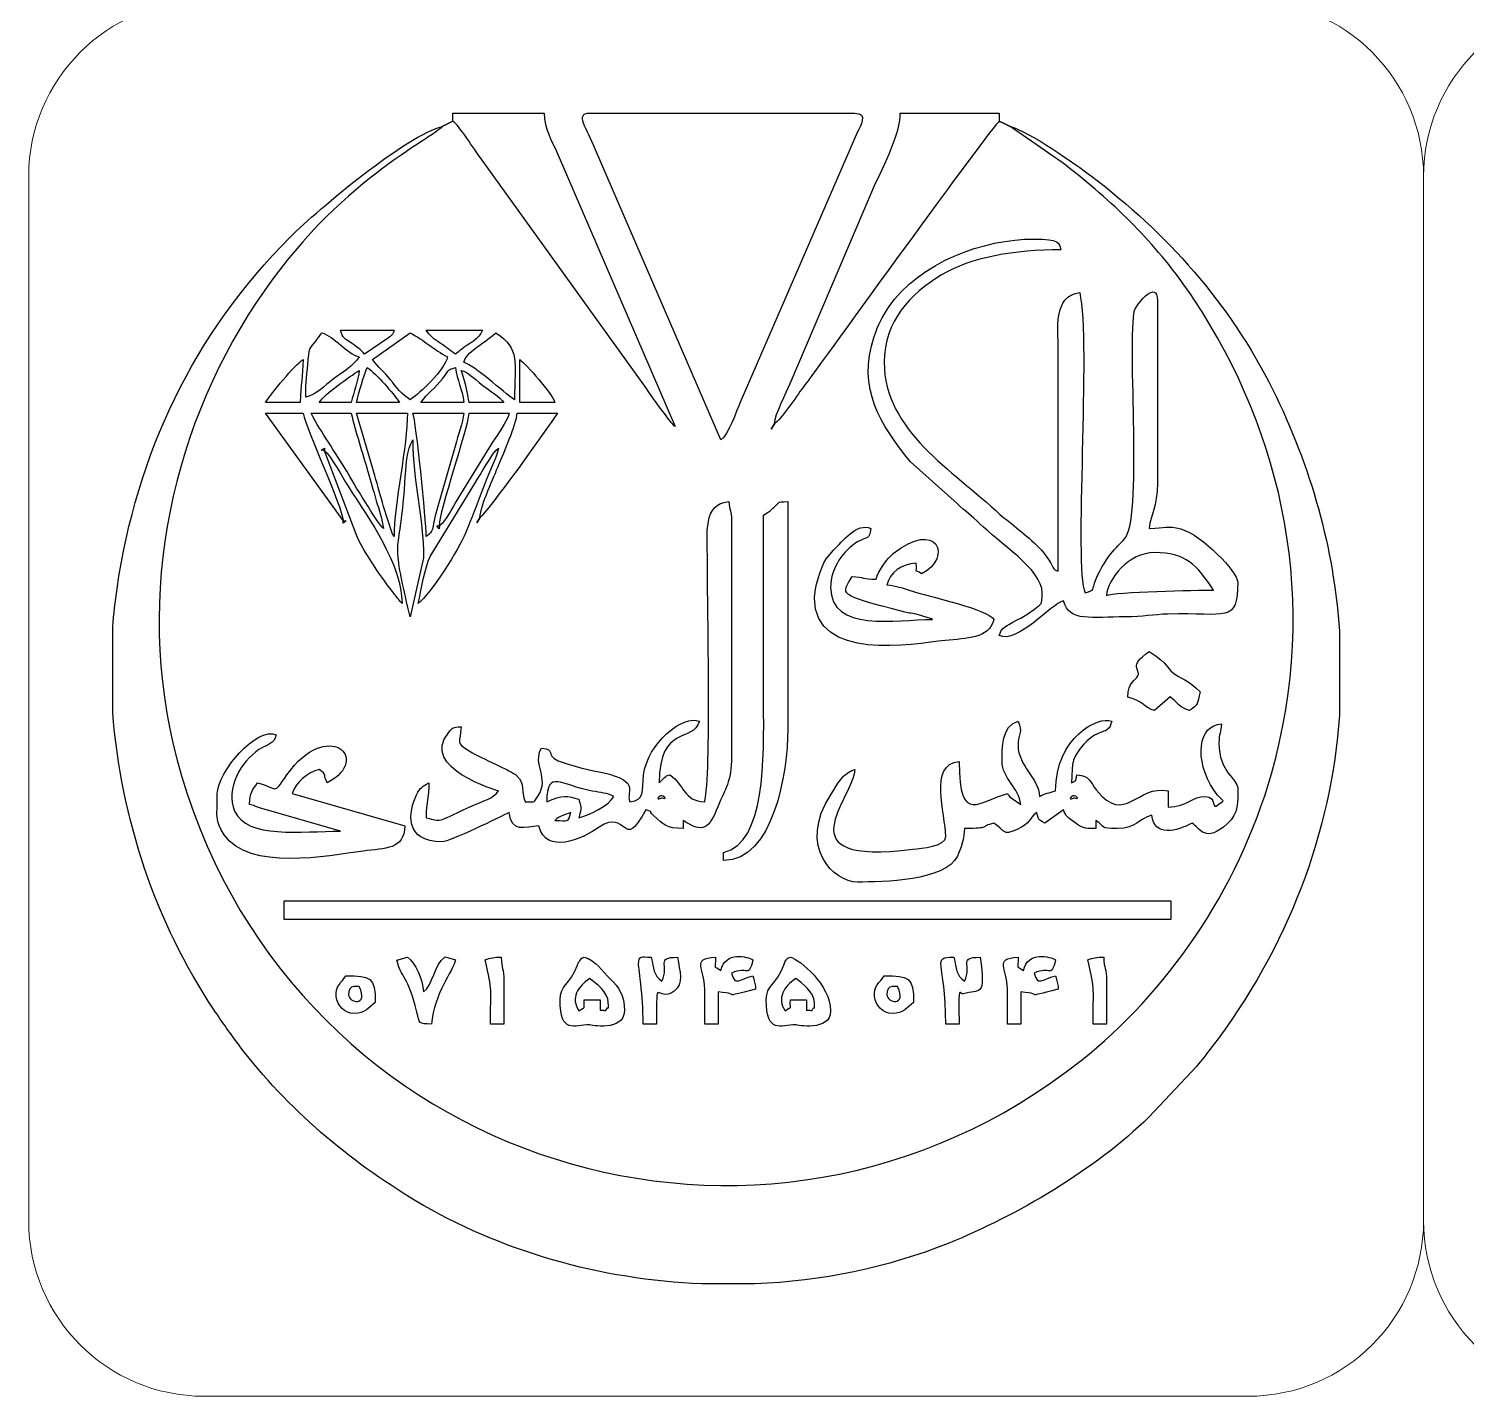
# Model space of a CAD drawing. Header units: millimetres. Extents: x -591 to 604, y 170 to 320.
# Drawn here: x -590.8 to -539.5, y 220.3 to 269.1 of the extents above; entities that cross this region are included whole.
import ezdxf

# ---------------------------------------------------------------- set-up
doc = ezdxf.new("R2010")
doc.units = ezdxf.units.MM
doc.header["$MEASUREMENT"] = 0
doc.layers.add('Layer 1', color=7, linetype='Continuous')

msp = doc.modelspace()

# ---------------------------------------------------------------- linework, layer by layer
at = {"layer": 'Layer 1', "color": 250, "lineweight": 18}
for points in [[(-584.5708, 270.0725), (-584.5708, 270.0725), (-547.2834, 270.0725), (-547.2834, 270.0725), (-543.8375, 270.0725), (-541.0271, 267.2621), (-541.0271, 263.8162), (-541.0271, 263.8162), (-541.0271, 226.5288), (-541.0271, 226.5288), (-541.0271, 223.0829), (-543.8375, 220.2725), (-547.2834, 220.2725), (-547.2834, 220.2725), (-584.5708, 220.2725), (-584.5708, 220.2725), (-588.0167, 220.2725), (-590.8271, 223.0829), (-590.8271, 226.5288), (-590.8271, 226.5288), (-590.8271, 263.8162), (-590.8271, 263.8162), (-590.8271, 267.2621), (-588.0167, 270.0725), (-584.5708, 270.0725)], [(-534.7708, 270.0725), (-534.7708, 270.0725), (-497.4834, 270.0725), (-497.4834, 270.0725), (-494.0375, 270.0725), (-491.2271, 267.2621), (-491.2271, 263.8162), (-491.2271, 263.8162), (-491.2271, 226.5288), (-491.2271, 226.5288), (-491.2271, 223.0829), (-494.0375, 220.2725), (-497.4834, 220.2725), (-497.4834, 220.2725), (-534.7708, 220.2725), (-534.7708, 220.2725), (-538.2167, 220.2725), (-541.0271, 223.0829), (-541.0271, 226.5288), (-541.0271, 226.5288), (-541.0271, 263.8162), (-541.0271, 263.8162), (-541.0271, 267.2621), (-538.2167, 270.0725), (-534.7708, 270.0725)]]:
    msp.add_open_spline(points, degree=3, knots=[0, 0, 0, 0, 0.125, 0.125, 0.125, 0.25, 0.25, 0.25, 0.375, 0.375, 0.375, 0.5, 0.5, 0.5, 0.625, 0.625, 0.625, 0.75, 0.75, 0.75, 0.875, 0.875, 0.875, 1, 1, 1, 1], dxfattribs=at)
at = {"layer": 'Layer 1', "color": 240}
for points, knots in [([(-575.6804, 265.7787), (-575.4498, 265.6096), (-574.9298, 264.7777), (-574.6973, 264.467), (-574.6973, 264.467), (-568.7768, 256.2356), (-568.7768, 256.2356), (-568.6064, 255.9854), (-567.9075, 254.9977), (-567.7439, 254.878), (-567.7439, 254.878), (-571.9247, 264.5622), (-571.9247, 264.5622), (-572.1188, 265.0163), (-572.4294, 265.5037), (-572.4294, 266.0656), (-572.4294, 266.0656), (-575.6804, 266.0656), (-575.6804, 266.0656), (-575.6804, 266.0656), (-575.6804, 265.7787), (-575.6804, 265.7787)], [0, 0, 0, 0, 0.1428571, 0.1428571, 0.1428571, 0.2857143, 0.2857143, 0.2857143, 0.4285714, 0.4285714, 0.4285714, 0.5714286, 0.5714286, 0.5714286, 0.7142857, 0.7142857, 0.7142857, 0.8571429, 0.8571429, 0.8571429, 1, 1, 1, 1]), ([(-566.1184, 254.3999), (-565.8313, 254.6104), (-565.5843, 255.3724), (-565.4081, 255.7932), (-565.4081, 255.7932), (-561.2333, 265.3944), (-561.2333, 265.3944), (-561.1437, 265.5854), (-560.8409, 266.0656), (-561.3375, 266.0656), (-561.3375, 266.0656), (-570.8037, 266.0656), (-570.8037, 266.0656), (-571.3265, 266.0656), (-570.9204, 265.5359), (-570.5862, 264.7534), (-570.5862, 264.7534), (-566.1184, 254.3999), (-566.1184, 254.3999)], [0, 0, 0, 0, 0.1666667, 0.1666667, 0.1666667, 0.3333333, 0.3333333, 0.3333333, 0.5, 0.5, 0.5, 0.6666667, 0.6666667, 0.6666667, 0.8333333, 0.8333333, 0.8333333, 1, 1, 1, 1]), ([(-564.206, 254.9736), (-563.9844, 255.122), (-563.4098, 255.9717), (-563.195, 256.2575), (-562.4963, 257.1873), (-556.4695, 265.5622), (-556.1739, 265.7787), (-556.1739, 265.7787), (-556.1739, 266.0656), (-556.1739, 266.0656), (-556.1739, 266.0656), (-559.7119, 266.0656), (-559.7119, 266.0656), (-559.7119, 265.2549), (-560.4009, 264.002), (-560.731, 263.26), (-560.731, 263.26), (-563.6459, 256.4215), (-563.6459, 256.4215), (-563.7788, 256.0995), (-564.176, 255.3346), (-564.206, 254.9736)], [0, 0, 0, 0, 0.1428571, 0.1428571, 0.1428571, 0.2857143, 0.2857143, 0.2857143, 0.4285714, 0.4285714, 0.4285714, 0.5714286, 0.5714286, 0.5714286, 0.7142857, 0.7142857, 0.7142857, 0.8571429, 0.8571429, 0.8571429, 1, 1, 1, 1]), ([(-555.7914, 265.5875), (-555.7914, 265.5875), (-554.5483, 264.727), (-554.5483, 264.727), (-554.0948, 264.4247), (-553.7726, 264.1902), (-553.3355, 263.8364), (-551.7436, 262.5483), (-550.3657, 261.1385), (-549.2313, 259.4301), (-546.0321, 254.6115), (-544.7158, 248.6305), (-546.4599, 242.4866), (-547.6536, 238.2813), (-550.2396, 234.638), (-553.25, 232.2562), (-564.6312, 223.2512), (-581.2424, 228.4985), (-585.3731, 242.4121), (-587.144, 248.377), (-585.8536, 254.554), (-582.6992, 259.3151), (-579.815, 263.6681), (-576.3682, 265.1707), (-576.0629, 265.5875), (-577.3107, 265.2968), (-580.4737, 262.6586), (-581.4892, 261.6432), (-584.9412, 258.1916), (-586.9731, 253.9153), (-587.6759, 249.0881), (-587.7414, 248.6392), (-587.7904, 248.1872), (-587.8241, 247.7331), (-587.8241, 247.7331), (-587.8241, 244.6858), (-587.8241, 244.6858), (-587.5492, 240.8946), (-586.2712, 237.1401), (-584.229, 234.0897), (-583.8884, 233.581), (-583.6405, 233.2306), (-583.2763, 232.7477), (-581.6164, 230.5463), (-579.3688, 228.66), (-577.0139, 227.2489), (-573.9971, 225.4412), (-570.4101, 224.4299), (-566.7913, 224.2793), (-566.7913, 224.2793), (-564.8984, 224.2793), (-564.8984, 224.2793), (-562.5227, 224.3787), (-560.1737, 224.8554), (-558.0043, 225.7271), (-555.5533, 226.7121), (-552.7097, 228.381), (-550.8412, 230.2297), (-550.8412, 230.2297), (-549.1262, 232.0528), (-549.1262, 232.0528), (-548.9473, 232.2643), (-548.7729, 232.4916), (-548.619, 232.6928), (-545.8563, 236.3041), (-544.3255, 240.3925), (-544.0301, 244.5787), (-544.0301, 244.5787), (-544.0301, 247.5939), (-544.0301, 247.5939), (-544.2348, 250.5065), (-545.0311, 253.4224), (-546.4206, 256.2167), (-547.9373, 259.2669), (-550.2182, 261.8047), (-552.8818, 263.8118), (-553.4478, 264.2384), (-555.137, 265.4351), (-555.7914, 265.5875)], [0, 0, 0, 0, 0.0384615, 0.0384615, 0.0384615, 0.0769231, 0.0769231, 0.0769231, 0.1153846, 0.1153846, 0.1153846, 0.1538462, 0.1538462, 0.1538462, 0.1923077, 0.1923077, 0.1923077, 0.2307692, 0.2307692, 0.2307692, 0.2692308, 0.2692308, 0.2692308, 0.3076923, 0.3076923, 0.3076923, 0.3461538, 0.3461538, 0.3461538, 0.3846154, 0.3846154, 0.3846154, 0.4230769, 0.4230769, 0.4230769, 0.4615385, 0.4615385, 0.4615385, 0.5, 0.5, 0.5, 0.5384615, 0.5384615, 0.5384615, 0.5769231, 0.5769231, 0.5769231, 0.6153846, 0.6153846, 0.6153846, 0.6538462, 0.6538462, 0.6538462, 0.6923077, 0.6923077, 0.6923077, 0.7307692, 0.7307692, 0.7307692, 0.7692308, 0.7692308, 0.7692308, 0.8076923, 0.8076923, 0.8076923, 0.8461538, 0.8461538, 0.8461538, 0.8846154, 0.8846154, 0.8846154, 0.9230769, 0.9230769, 0.9230769, 0.9615385, 0.9615385, 0.9615385, 1, 1, 1, 1]), ([(-575.8717, 265.6831), (-575.8717, 265.6831), (-576.0629, 265.5875), (-576.0629, 265.5875), (-576.0629, 265.5875), (-575.8717, 265.6831), (-575.8717, 265.6831)], [0, 0, 0, 0, 0.5, 0.5, 0.5, 1, 1, 1, 1]), ([(-575.6804, 265.7787), (-575.6804, 265.7787), (-575.8717, 265.6831), (-575.8717, 265.6831), (-575.8717, 265.6831), (-575.6804, 265.7787), (-575.6804, 265.7787)], [0, 0, 0, 0, 0.5, 0.5, 0.5, 1, 1, 1, 1]), ([(-555.9826, 265.6831), (-555.9826, 265.6831), (-556.1739, 265.7787), (-556.1739, 265.7787), (-556.1739, 265.7787), (-555.9826, 265.6831), (-555.9826, 265.6831)], [0, 0, 0, 0, 0.5, 0.5, 0.5, 1, 1, 1, 1]), ([(-555.7914, 265.5875), (-555.7914, 265.5875), (-555.9826, 265.6831), (-555.9826, 265.6831), (-555.9826, 265.6831), (-555.7914, 265.5875), (-555.7914, 265.5875)], [0, 0, 0, 0, 0.5, 0.5, 0.5, 1, 1, 1, 1]), ([(-554.644, 248.9495), (-554.644, 248.486), (-554.659, 248.5803), (-554.9233, 248.3682), (-555.3597, 248.0179), (-555.466, 248.0425), (-555.8166, 247.8272), (-556.0299, 247.6963), (-556.1037, 247.6824), (-556.1739, 247.4195), (-555.5164, 247.1155), (-554.3483, 248.5373), (-553.8791, 248.6626), (-553.6972, 247.8823), (-552.8518, 248.0929), (-551.6795, 248.0886), (-551.0164, 248.0862), (-550.6869, 248.1716), (-550.1529, 248.1877), (-548.0672, 248.2501), (-547.6636, 247.8229), (-547.6636, 249.3319), (-547.6636, 249.689), (-548.9272, 251.0026), (-549.6961, 251.2268), (-550.1825, 251.3686), (-550.2479, 251.2443), (-550.8192, 251.2443), (-550.7758, 251.7662), (-550.5323, 251.9736), (-550.5323, 252.87), (-550.5323, 252.87), (-550.5323, 259.3721), (-550.5323, 259.3721), (-550.5323, 260.1439), (-551.2365, 259.2628), (-551.3136, 259.1017), (-551.6531, 258.3923), (-551.037, 251.7926), (-551.6589, 250.9368), (-551.8944, 250.6128), (-552.3279, 250.3596), (-552.7261, 249.422), (-552.898, 249.0171), (-552.7162, 249.0558), (-553.114, 248.9495), (-553.5256, 249.8073), (-552.8998, 257.9185), (-553.3053, 259.6589), (-554.2651, 259.5791), (-554.0706, 258.2296), (-554.0703, 257.7466), (-554.0703, 257.7466), (-554.0703, 249.7144), (-554.0703, 249.7144), (-554.2752, 249.7971), (-554.1582, 249.7253), (-554.4158, 250.1339), (-554.7065, 250.5949), (-555.3052, 251.0529), (-555.7254, 251.406), (-555.9189, 251.5687), (-555.9572, 251.5644), (-556.1508, 251.7456), (-557.8544, 253.3403), (-560.2856, 254.721), (-560.2856, 257.1728), (-560.2856, 258.6435), (-559.3574, 259.6092), (-558.2389, 260.2897), (-557.1992, 260.9222), (-555.6236, 261.189), (-553.9746, 261.189), (-554.0432, 261.4456), (-554.0245, 261.5715), (-554.9308, 261.5715), (-556.7289, 261.5715), (-559.0113, 260.7647), (-560.1349, 259.1259), (-560.3655, 258.7895), (-560.4964, 258.5163), (-560.637, 258.0981), (-561.2705, 256.2133), (-560.4116, 254.9585), (-559.345, 253.6192), (-559.345, 253.6192), (-557.6798, 252.129), (-557.6798, 252.129), (-557.3734, 251.8369), (-557.1707, 251.7192), (-556.8678, 251.4111), (-556.2292, 250.762), (-554.644, 249.7869), (-554.644, 248.9495)], [0, 0, 0, 0, 0.0322581, 0.0322581, 0.0322581, 0.0645161, 0.0645161, 0.0645161, 0.0967742, 0.0967742, 0.0967742, 0.1290323, 0.1290323, 0.1290323, 0.1612903, 0.1612903, 0.1612903, 0.1935484, 0.1935484, 0.1935484, 0.2258065, 0.2258065, 0.2258065, 0.2580645, 0.2580645, 0.2580645, 0.2903226, 0.2903226, 0.2903226, 0.3225806, 0.3225806, 0.3225806, 0.3548387, 0.3548387, 0.3548387, 0.3870968, 0.3870968, 0.3870968, 0.4193548, 0.4193548, 0.4193548, 0.4516129, 0.4516129, 0.4516129, 0.483871, 0.483871, 0.483871, 0.516129, 0.516129, 0.516129, 0.5483871, 0.5483871, 0.5483871, 0.5806452, 0.5806452, 0.5806452, 0.6129032, 0.6129032, 0.6129032, 0.6451613, 0.6451613, 0.6451613, 0.6774194, 0.6774194, 0.6774194, 0.7096774, 0.7096774, 0.7096774, 0.7419355, 0.7419355, 0.7419355, 0.7741935, 0.7741935, 0.7741935, 0.8064516, 0.8064516, 0.8064516, 0.8387097, 0.8387097, 0.8387097, 0.8709677, 0.8709677, 0.8709677, 0.9032258, 0.9032258, 0.9032258, 0.9354839, 0.9354839, 0.9354839, 0.9677419, 0.9677419, 0.9677419, 1, 1, 1, 1]), ([(-580.9395, 255.9298), (-580.5325, 256.0246), (-580.2958, 256.3187), (-579.9563, 256.5721), (-579.6167, 256.8254), (-579.2435, 257.0409), (-579.0271, 257.3641), (-579.4867, 257.4869), (-579.9063, 258.102), (-580.3657, 258.2246), (-580.8212, 257.5447), (-580.797, 257.8277), (-580.8476, 257.2723), (-580.8917, 256.7869), (-580.9395, 256.4771), (-580.9395, 255.9298)], [0, 0, 0, 0, 0.2, 0.2, 0.2, 0.4, 0.4, 0.4, 0.6, 0.6, 0.6, 0.8, 0.8, 0.8, 1, 1, 1, 1]), ([(-578.8358, 257.4597), (-578.8358, 257.4597), (-577.986, 258.0442), (-577.986, 258.0442), (-577.8427, 258.1789), (-577.8625, 258.1037), (-577.784, 258.3203), (-577.784, 258.3203), (-579.6964, 258.3203), (-579.6964, 258.3203), (-579.6116, 258.0024), (-579.5366, 258.0212), (-579.3017, 257.8546), (-579.1223, 257.7275), (-578.9596, 257.6285), (-578.8358, 257.4597)], [0, 0, 0, 0, 0.2, 0.2, 0.2, 0.4, 0.4, 0.4, 0.6, 0.6, 0.6, 0.8, 0.8, 0.8, 1, 1, 1, 1]), ([(-578.5489, 257.2685), (-578.3548, 256.9785), (-578.1525, 256.8596), (-577.92, 256.5588), (-577.6813, 256.2499), (-577.513, 256.0368), (-577.2103, 255.8342), (-576.8295, 256.0891), (-575.999, 256.8875), (-575.8717, 257.3641), (-576.3901, 257.6384), (-576.6919, 257.9505), (-577.2103, 258.2246), (-577.2103, 258.2246), (-578.5489, 257.2685), (-578.5489, 257.2685)], [0, 0, 0, 0, 0.2, 0.2, 0.2, 0.4, 0.4, 0.4, 0.6, 0.6, 0.6, 0.8, 0.8, 0.8, 1, 1, 1, 1]), ([(-575.5848, 257.4597), (-575.5848, 257.4597), (-575.4821, 257.5482), (-575.4821, 257.5482), (-575.4672, 257.5606), (-575.3986, 257.6186), (-575.378, 257.6355), (-575.1218, 257.8437), (-574.7473, 257.9922), (-574.6286, 258.3203), (-574.6286, 258.3203), (-576.6366, 258.3203), (-576.6366, 258.3203), (-576.4847, 258.0935), (-576.3822, 258.0195), (-576.1406, 257.8602), (-575.9092, 257.7077), (-575.7837, 257.5928), (-575.5848, 257.4597)], [0, 0, 0, 0, 0.1666667, 0.1666667, 0.1666667, 0.3333333, 0.3333333, 0.3333333, 0.5, 0.5, 0.5, 0.6666667, 0.6666667, 0.6666667, 0.8333333, 0.8333333, 0.8333333, 1, 1, 1, 1]), ([(-575.2979, 257.1728), (-574.9256, 257.0734), (-573.8832, 256.1035), (-573.4812, 255.8342), (-573.4812, 257.2135), (-573.2653, 257.632), (-574.1505, 258.2246), (-574.6429, 257.7967), (-575.2, 257.5394), (-575.2979, 257.1728)], [0, 0, 0, 0, 0.3333333, 0.3333333, 0.3333333, 0.6666667, 0.6666667, 0.6666667, 1, 1, 1, 1]), ([(-582.3737, 255.7386), (-582.3737, 255.7386), (-581.1307, 255.7386), (-581.1307, 255.7386), (-581.1307, 256.4073), (-581.0351, 256.6528), (-581.0351, 257.2685), (-581.3547, 257.0546), (-582.1434, 256.0827), (-582.3737, 255.7386)], [0, 0, 0, 0, 0.3333333, 0.3333333, 0.3333333, 0.6666667, 0.6666667, 0.6666667, 1, 1, 1, 1]), ([(-573.2899, 255.7386), (-573.2899, 255.7386), (-572.0469, 255.7386), (-572.0469, 255.7386), (-572.132, 256.0573), (-573.0681, 257.106), (-573.2899, 257.2685), (-573.2899, 257.2685), (-573.2899, 255.7386), (-573.2899, 255.7386)], [0, 0, 0, 0, 0.3333333, 0.3333333, 0.3333333, 0.6666667, 0.6666667, 0.6666667, 1, 1, 1, 1]), ([(-580.4614, 255.7386), (-580.4614, 255.7386), (-579.314, 255.7386), (-579.314, 255.7386), (-579.2298, 256.0995), (-579.0562, 256.5367), (-579.0271, 256.886), (-579.3859, 256.6458), (-580.2407, 256.0679), (-580.4614, 255.7386)], [0, 0, 0, 0, 0.3333333, 0.3333333, 0.3333333, 0.6666667, 0.6666667, 0.6666667, 1, 1, 1, 1]), ([(-579.1227, 255.7386), (-579.1227, 255.7386), (-577.5928, 255.7386), (-577.5928, 255.7386), (-577.8173, 256.0737), (-578.4044, 256.7568), (-578.7402, 256.9816), (-578.8685, 256.7145), (-579.047, 256.0634), (-579.1227, 255.7386)], [0, 0, 0, 0, 0.3333333, 0.3333333, 0.3333333, 0.6666667, 0.6666667, 0.6666667, 1, 1, 1, 1]), ([(-576.8278, 255.7386), (-576.8278, 255.7386), (-575.2979, 255.7386), (-575.2979, 255.7386), (-575.3393, 256.2354), (-575.547, 256.5277), (-575.5848, 256.9816), (-575.9148, 256.8935), (-575.7526, 256.9722), (-576.0494, 256.5857), (-576.295, 256.266), (-576.5993, 256.0798), (-576.8278, 255.7386)], [0, 0, 0, 0, 0.25, 0.25, 0.25, 0.5, 0.5, 0.5, 0.75, 0.75, 0.75, 1, 1, 1, 1]), ([(-575.1066, 255.7386), (-575.1066, 255.7386), (-573.8637, 255.7386), (-573.8637, 255.7386), (-574.0112, 255.9402), (-574.3666, 256.1614), (-574.6021, 256.3388), (-575.0479, 256.6747), (-575.0849, 256.8037), (-575.3935, 256.886), (-575.3033, 256.6979), (-575.1286, 256.0025), (-575.1066, 255.7386)], [0, 0, 0, 0, 0.25, 0.25, 0.25, 0.5, 0.5, 0.5, 0.75, 0.75, 0.75, 1, 1, 1, 1]), ([(-579.6008, 251.5313), (-579.6416, 252.0214), (-580.8909, 254.7372), (-581.0351, 255.356), (-581.0351, 255.356), (-582.3737, 255.356), (-582.3737, 255.356), (-582.3737, 255.356), (-579.6008, 251.5313), (-579.6008, 251.5313)], [0, 0, 0, 0, 0.3333333, 0.3333333, 0.3333333, 0.6666667, 0.6666667, 0.6666667, 1, 1, 1, 1]), ([(-578.1665, 251.2443), (-578.1918, 251.548), (-578.3272, 251.913), (-578.4201, 252.2338), (-578.5284, 252.6078), (-578.6316, 252.9603), (-578.7194, 253.2731), (-578.9175, 253.9783), (-579.1559, 254.6774), (-579.314, 255.356), (-579.314, 255.356), (-580.7482, 255.356), (-580.7482, 255.356), (-580.3618, 254.6256), (-579.9065, 254.0096), (-579.4743, 253.2833), (-579.269, 252.9382), (-578.3643, 251.3892), (-578.1665, 251.2443)], [0, 0, 0, 0, 0.1666667, 0.1666667, 0.1666667, 0.3333333, 0.3333333, 0.3333333, 0.5, 0.5, 0.5, 0.6666667, 0.6666667, 0.6666667, 0.8333333, 0.8333333, 0.8333333, 1, 1, 1, 1]), ([(-577.784, 250.9576), (-577.784, 252.0683), (-577.306, 254.2569), (-577.306, 255.356), (-577.306, 255.356), (-579.1227, 255.356), (-579.1227, 255.356), (-579.1227, 255.356), (-578.4741, 253.1361), (-578.4741, 253.1361), (-578.359, 252.7262), (-578.2705, 252.4169), (-578.1553, 252.0206), (-578.1553, 252.0206), (-577.8538, 251.0789), (-577.8538, 251.0789), (-577.8456, 251.0624), (-577.826, 251.031), (-577.8192, 251.018), (-577.8123, 251.0049), (-577.7974, 250.9766), (-577.784, 250.9576)], [0, 0, 0, 0, 0.1428571, 0.1428571, 0.1428571, 0.2857143, 0.2857143, 0.2857143, 0.4285714, 0.4285714, 0.4285714, 0.5714286, 0.5714286, 0.5714286, 0.7142857, 0.7142857, 0.7142857, 0.8571429, 0.8571429, 0.8571429, 1, 1, 1, 1]), ([(-576.6366, 250.9576), (-576.3383, 251.176), (-576.4853, 251.0874), (-576.2334, 251.9886), (-576.2334, 251.9886), (-575.5961, 254.2198), (-575.5961, 254.2198), (-575.5015, 254.5439), (-575.3252, 255.029), (-575.2979, 255.356), (-575.2979, 255.356), (-577.1147, 255.356), (-577.1147, 255.356), (-576.9966, 255.11), (-576.6366, 251.513), (-576.6366, 250.9576)], [0, 0, 0, 0, 0.2, 0.2, 0.2, 0.4, 0.4, 0.4, 0.6, 0.6, 0.6, 0.8, 0.8, 0.8, 1, 1, 1, 1]), ([(-576.1585, 251.3399), (-575.9241, 251.5117), (-575.6915, 252.0235), (-575.5077, 252.3148), (-575.5077, 252.3148), (-574.2647, 254.3228), (-574.2647, 254.3228), (-574.081, 254.6145), (-573.7601, 255.0278), (-573.6724, 255.356), (-573.6724, 255.356), (-575.1066, 255.356), (-575.1066, 255.356), (-575.1592, 254.724), (-576.1447, 251.9594), (-576.1585, 251.3399)], [0, 0, 0, 0, 0.2, 0.2, 0.2, 0.4, 0.4, 0.4, 0.6, 0.6, 0.6, 0.8, 0.8, 0.8, 1, 1, 1, 1]), ([(-574.7242, 251.6269), (-574.4545, 251.8074), (-572.2776, 254.8687), (-571.9511, 255.356), (-571.9511, 255.356), (-573.3855, 255.356), (-573.3855, 255.356), (-573.418, 254.9663), (-573.8975, 253.885), (-574.0411, 253.5256), (-574.2223, 253.0723), (-574.6856, 252.0902), (-574.7242, 251.6269)], [0, 0, 0, 0, 0.25, 0.25, 0.25, 0.5, 0.5, 0.5, 0.75, 0.75, 0.75, 1, 1, 1, 1]), ([(-564.206, 254.9736), (-564.206, 254.9736), (-564.316, 254.7872), (-564.316, 254.7872), (-564.316, 254.7872), (-564.206, 254.9736), (-564.206, 254.9736)], [0, 0, 0, 0, 0.5, 0.5, 0.5, 1, 1, 1, 1]), ([(-580.2701, 254.0174), (-580.2701, 254.0174), (-580.2701, 254.113), (-580.2701, 254.113), (-580.2701, 254.113), (-580.3817, 254.0333), (-580.3817, 254.0333), (-580.3817, 254.0333), (-580.2701, 254.0174), (-580.2701, 254.0174)], [0, 0, 0, 0, 0.3333333, 0.3333333, 0.3333333, 0.6666667, 0.6666667, 0.6666667, 1, 1, 1, 1]), ([(-577.2103, 248.0889), (-577.2103, 248.0889), (-576.7322, 250.1925), (-576.7322, 250.1925), (-576.7322, 251.6315), (-577.1147, 252.9305), (-577.1147, 254.3999), (-577.3396, 254.0761), (-577.3605, 253.4323), (-577.3982, 252.8666), (-577.5913, 249.9816), (-577.9384, 251.2142), (-577.2103, 248.0889)], [0, 0, 0, 0, 0.25, 0.25, 0.25, 0.5, 0.5, 0.5, 0.75, 0.75, 0.75, 1, 1, 1, 1]), ([(-576.9234, 248.567), (-576.492, 248.8832), (-575.451, 250.5167), (-575.2293, 251.0802), (-575.0177, 251.6177), (-574.8249, 252.0804), (-574.6397, 252.5942), (-574.4686, 253.0696), (-574.1616, 253.6549), (-574.0549, 254.113), (-574.2847, 253.9446), (-574.6965, 253.161), (-574.8967, 252.8513), (-574.8967, 252.8513), (-576.4955, 250.2426), (-576.4955, 250.2426), (-576.6927, 249.827), (-576.8118, 249.0466), (-576.9234, 248.567)], [0, 0, 0, 0, 0.1666667, 0.1666667, 0.1666667, 0.3333333, 0.3333333, 0.3333333, 0.5, 0.5, 0.5, 0.6666667, 0.6666667, 0.6666667, 0.8333333, 0.8333333, 0.8333333, 1, 1, 1, 1]), ([(-580.2701, 254.0174), (-580.2701, 254.0174), (-579.1376, 251.0383), (-579.1376, 251.0383), (-578.8966, 250.4315), (-578.1944, 249.4434), (-577.7585, 248.8793), (-577.6646, 248.7581), (-577.5818, 248.6644), (-577.4972, 248.567), (-577.5289, 249.9936), (-578.6262, 251.5132), (-579.4283, 252.7556), (-579.628, 253.0649), (-580.0408, 253.8493), (-580.2701, 254.0174)], [0, 0, 0, 0, 0.2, 0.2, 0.2, 0.4, 0.4, 0.4, 0.6, 0.6, 0.6, 0.8, 0.8, 0.8, 1, 1, 1, 1]), ([(-566.6921, 241.4911), (-567.4585, 241.5081), (-567.4033, 242.0912), (-567.9351, 242.4473), (-568.1092, 242.4007), (-568.032, 242.4274), (-568.1297, 242.3549), (-568.1297, 242.3549), (-568.3176, 242.1605), (-568.3176, 242.1605), (-568.3176, 244.2652), (-567.0905, 243.5842), (-566.8833, 244.3597), (-567.4468, 244.6202), (-568.7392, 243.5889), (-568.8781, 242.4339), (-568.9463, 241.8663), (-568.8158, 241.5371), (-569.3694, 241.4911), (-569.5322, 241.8852), (-568.8696, 242.261), (-570.6528, 242.5982), (-571.1238, 242.6871), (-571.2852, 242.7497), (-571.7114, 242.8783), (-571.7165, 242.8798), (-571.9185, 242.9421), (-571.9291, 242.9475), (-572.4224, 243.1959), (-571.9655, 243.3423), (-572.5248, 243.4035), (-572.8524, 242.8205), (-572.2178, 242.3368), (-572.6396, 241.7039), (-572.8204, 241.4326), (-572.6874, 241.5002), (-573.0986, 241.4911), (-573.2866, 241.8829), (-573.0787, 242.095), (-573.4086, 242.4241), (-573.595, 242.6101), (-574.6138, 243.0026), (-575.1083, 243.3086), (-575.633, 243.6335), (-575.4069, 243.5706), (-575.3935, 244.1685), (-575.7173, 244.1415), (-575.668, 244.1611), (-575.8438, 243.9493), (-576.8817, 242.6975), (-574.0817, 241.8757), (-574.0549, 241.8736), (-574.2641, 241.5879), (-574.551, 241.552), (-575.1041, 241.2971), (-576.3453, 240.7253), (-576.0495, 240.7806), (-576.6366, 240.9174), (-576.6366, 241.4979), (-576.5409, 241.6835), (-576.5409, 242.1605), (-576.7707, 242.0389), (-576.8496, 242.0046), (-576.9801, 241.7387), (-577.2751, 241.1373), (-577.4392, 240.0567), (-576.0629, 240.0567), (-575.8252, 240.0567), (-573.9749, 240.9485), (-573.6724, 241.1085), (-573.6106, 240.3655), (-573.0974, 240.5908), (-572.6206, 240.6304), (-572.3449, 239.598), (-571.1064, 240.1298), (-570.4604, 240.579), (-569.4476, 241.2832), (-569.6272, 239.6329), (-568.7957, 241.2041), (-568.4272, 241.0708), (-568.7737, 241.222), (-568.5223, 240.9994), (-568.1513, 240.6709), (-568.0679, 240.5348), (-567.457, 240.5348), (-567.457, 240.5348), (-567.457, 240.8216), (-567.457, 240.8216), (-566.7367, 240.3391), (-566.5286, 240.5447), (-566.2264, 241.3121), (-565.9653, 241.9752), (-565.7359, 242.1724), (-565.7359, 243.1166), (-565.7359, 243.1166), (-565.7359, 251.5313), (-565.7359, 251.5313), (-565.7359, 251.861), (-565.8066, 251.9015), (-565.8315, 252.2006), (-566.7597, 252.1234), (-566.5966, 251.0883), (-566.5965, 250.0969), (-566.5963, 248.2505), (-566.4571, 242.4997), (-566.6921, 241.4911)], [0, 0, 0, 0, 0.0285714, 0.0285714, 0.0285714, 0.0571429, 0.0571429, 0.0571429, 0.0857143, 0.0857143, 0.0857143, 0.1142857, 0.1142857, 0.1142857, 0.1428571, 0.1428571, 0.1428571, 0.1714286, 0.1714286, 0.1714286, 0.2, 0.2, 0.2, 0.2285714, 0.2285714, 0.2285714, 0.2571429, 0.2571429, 0.2571429, 0.2857143, 0.2857143, 0.2857143, 0.3142857, 0.3142857, 0.3142857, 0.3428571, 0.3428571, 0.3428571, 0.3714286, 0.3714286, 0.3714286, 0.4, 0.4, 0.4, 0.4285714, 0.4285714, 0.4285714, 0.4571429, 0.4571429, 0.4571429, 0.4857143, 0.4857143, 0.4857143, 0.5142857, 0.5142857, 0.5142857, 0.5428571, 0.5428571, 0.5428571, 0.5714286, 0.5714286, 0.5714286, 0.6, 0.6, 0.6, 0.6285714, 0.6285714, 0.6285714, 0.6571429, 0.6571429, 0.6571429, 0.6857143, 0.6857143, 0.6857143, 0.7142857, 0.7142857, 0.7142857, 0.7428571, 0.7428571, 0.7428571, 0.7714286, 0.7714286, 0.7714286, 0.8, 0.8, 0.8, 0.8285714, 0.8285714, 0.8285714, 0.8571429, 0.8571429, 0.8571429, 0.8857143, 0.8857143, 0.8857143, 0.9142857, 0.9142857, 0.9142857, 0.9428571, 0.9428571, 0.9428571, 0.9714286, 0.9714286, 0.9714286, 1, 1, 1, 1]), ([(-564.5885, 251.7225), (-564.5885, 249.4913), (-564.5885, 247.2602), (-564.5885, 245.0291), (-564.5885, 243.0472), (-564.5033, 240.0283), (-566.0227, 239.6742), (-566.0227, 239.6742), (-566.0227, 239.3873), (-566.0227, 239.3873), (-564.2472, 239.3873), (-563.7279, 242.5273), (-563.7279, 244.0728), (-563.7279, 244.0728), (-563.7279, 252.2006), (-563.7279, 252.2006), (-564.1894, 252.1903), (-563.9704, 252.1958), (-564.2064, 252.0096), (-564.2082, 252.0082), (-564.286, 251.9342), (-564.3604, 251.877), (-564.4656, 251.7959), (-564.5054, 251.778), (-564.5885, 251.7225)], [0, 0, 0, 0, 0.125, 0.125, 0.125, 0.25, 0.25, 0.25, 0.375, 0.375, 0.375, 0.5, 0.5, 0.5, 0.625, 0.625, 0.625, 0.75, 0.75, 0.75, 0.875, 0.875, 0.875, 1, 1, 1, 1]), ([(-579.6008, 251.5313), (-579.6008, 251.5313), (-579.6008, 251.4357), (-579.6008, 251.4357), (-579.6008, 251.4357), (-579.4892, 251.5154), (-579.4892, 251.5154), (-579.4892, 251.5154), (-579.6008, 251.5313), (-579.6008, 251.5313)], [0, 0, 0, 0, 0.3333333, 0.3333333, 0.3333333, 0.6666667, 0.6666667, 0.6666667, 1, 1, 1, 1]), ([(-574.7242, 251.6269), (-574.7242, 251.6269), (-574.8342, 251.4403), (-574.8342, 251.4403), (-574.8342, 251.4403), (-574.7242, 251.6269), (-574.7242, 251.6269)], [0, 0, 0, 0, 0.5, 0.5, 0.5, 1, 1, 1, 1]), ([(-562.7718, 248.7582), (-562.7718, 246.4664), (-559.2503, 247.12), (-558.1032, 247.2452), (-557.3419, 247.3285), (-556.5526, 247.2916), (-556.3651, 247.9932), (-556.6386, 248.3665), (-558.5562, 248.7844), (-559.1264, 248.9612), (-559.3789, 249.0396), (-559.901, 249.2123), (-560.19, 249.2363), (-560.0769, 249.66), (-559.6805, 249.9892), (-559.1382, 250.0013), (-559.1011, 249.5572), (-559.2406, 249.8341), (-558.9468, 249.6187), (-557.8048, 250.2232), (-558.4172, 251.5947), (-559.9617, 250.3468), (-560.1945, 250.159), (-560.4994, 249.7412), (-560.5723, 249.4275), (-561.053, 249.4275), (-561.0005, 249.5136), (-561.433, 249.5232), (-561.7768, 248.8736), (-562.0616, 248.901), (-559.5424, 248.2583), (-559.4053, 248.2234), (-559.2847, 248.2107), (-559.0632, 248.1638), (-559.0632, 248.1638), (-558.628, 248.0252), (-558.628, 248.0252), (-558.6139, 248.0191), (-558.5845, 248.006), (-558.5643, 247.9932), (-559.859, 247.9932), (-562.198, 247.5294), (-562.198, 249.1407), (-562.198, 249.8393), (-561.7271, 250.4754), (-561.2365, 250.761), (-560.8629, 250.9785), (-560.8102, 250.8188), (-560.7637, 251.2443), (-561.251, 251.4698), (-561.7833, 250.7689), (-562.095, 250.4721), (-562.095, 250.4721), (-562.3544, 250.1578), (-562.3544, 250.1578), (-562.5734, 249.8085), (-562.7718, 249.0962), (-562.7718, 248.7582)], [0, 0, 0, 0, 0.0526316, 0.0526316, 0.0526316, 0.1052632, 0.1052632, 0.1052632, 0.1578947, 0.1578947, 0.1578947, 0.2105263, 0.2105263, 0.2105263, 0.2631579, 0.2631579, 0.2631579, 0.3157895, 0.3157895, 0.3157895, 0.3684211, 0.3684211, 0.3684211, 0.4210526, 0.4210526, 0.4210526, 0.4736842, 0.4736842, 0.4736842, 0.5263158, 0.5263158, 0.5263158, 0.5789474, 0.5789474, 0.5789474, 0.6315789, 0.6315789, 0.6315789, 0.6842105, 0.6842105, 0.6842105, 0.7368421, 0.7368421, 0.7368421, 0.7894737, 0.7894737, 0.7894737, 0.8421053, 0.8421053, 0.8421053, 0.8947368, 0.8947368, 0.8947368, 0.9473684, 0.9473684, 0.9473684, 1, 1, 1, 1]), ([(-576.1585, 251.3399), (-576.1585, 251.3399), (-576.2541, 251.3399), (-576.2541, 251.3399), (-576.2541, 251.3399), (-576.1744, 251.2285), (-576.1744, 251.2285), (-576.1744, 251.2285), (-576.1585, 251.3399), (-576.1585, 251.3399)], [0, 0, 0, 0, 0.3333333, 0.3333333, 0.3333333, 0.6666667, 0.6666667, 0.6666667, 1, 1, 1, 1]), ([(-552.3491, 248.8538), (-552.2997, 249.4482), (-551.558, 250.3839), (-550.628, 250.3839), (-549.5179, 250.3839), (-549.1187, 249.9327), (-548.5243, 249.045), (-549.1117, 249.045), (-552.0761, 248.985), (-552.3491, 248.8538)], [0, 0, 0, 0, 0.3333333, 0.3333333, 0.3333333, 0.6666667, 0.6666667, 0.6666667, 1, 1, 1, 1]), ([(-551.5842, 245.2203), (-551.0308, 245.0913), (-551.0144, 244.8453), (-550.628, 244.7422), (-550.628, 244.7422), (-550.0721, 245.2389), (-550.0721, 245.2389), (-549.8447, 245.0381), (-549.6937, 244.8245), (-549.3849, 244.7422), (-549.0584, 244.9608), (-549.1045, 244.9736), (-549.0025, 245.4115), (-549.4258, 245.8577), (-549.734, 245.887), (-549.9598, 246.0797), (-550.2365, 246.3154), (-550.0739, 246.3467), (-550.8192, 246.8458), (-551.6126, 246.3145), (-551.1041, 246.2234), (-551.2267, 245.9833), (-551.3186, 245.8038), (-551.5713, 245.7937), (-551.5842, 245.2203)], [0, 0, 0, 0, 0.125, 0.125, 0.125, 0.25, 0.25, 0.25, 0.375, 0.375, 0.375, 0.5, 0.5, 0.5, 0.625, 0.625, 0.625, 0.75, 0.75, 0.75, 0.875, 0.875, 0.875, 1, 1, 1, 1]), ([(-584.095, 241.778), (-584.095, 240.9362), (-584.1986, 240.8412), (-583.8442, 240.3075), (-582.9815, 239.0086), (-580.1535, 239.5564), (-578.8901, 239.7285), (-578.0933, 239.837), (-577.4208, 239.771), (-577.4015, 240.6304), (-577.4015, 240.6304), (-581.4175, 241.778), (-581.4175, 241.778), (-581.3077, 242.1894), (-580.8711, 242.5291), (-580.4614, 242.6385), (-580.1455, 242.4071), (-580.3541, 242.5344), (-580.1745, 242.1605), (-578.5265, 243.0325), (-580.185, 244.4894), (-581.6092, 242.4476), (-582.1419, 241.6841), (-581.9001, 241.9833), (-582.6607, 242.1605), (-582.8351, 241.8998), (-582.9376, 241.8409), (-582.9476, 241.3955), (-582.5926, 241.3127), (-582.9175, 241.3742), (-582.5908, 241.274), (-582.5908, 241.274), (-579.6964, 240.4392), (-579.6964, 240.4392), (-581.0694, 240.4392), (-583.0475, 240.159), (-583.4773, 241.1551), (-583.8231, 241.9563), (-583.2471, 242.9319), (-582.6065, 243.3492), (-582.2529, 243.5795), (-582.0887, 243.5166), (-581.9912, 243.8816), (-582.6789, 244.1996), (-584.095, 242.5441), (-584.095, 241.778)], [0, 0, 0, 0, 0.0666667, 0.0666667, 0.0666667, 0.1333333, 0.1333333, 0.1333333, 0.2, 0.2, 0.2, 0.2666667, 0.2666667, 0.2666667, 0.3333333, 0.3333333, 0.3333333, 0.4, 0.4, 0.4, 0.4666667, 0.4666667, 0.4666667, 0.5333333, 0.5333333, 0.5333333, 0.6, 0.6, 0.6, 0.6666667, 0.6666667, 0.6666667, 0.7333333, 0.7333333, 0.7333333, 0.8, 0.8, 0.8, 0.8666667, 0.8666667, 0.8666667, 0.9333333, 0.9333333, 0.9333333, 1, 1, 1, 1]), ([(-554.1659, 241.8736), (-554.3976, 241.8195), (-554.5496, 241.7735), (-554.7396, 241.6822), (-554.754, 242.3271), (-555.5046, 242.7548), (-555.5046, 243.4991), (-555.5046, 243.9648), (-555.3137, 243.9618), (-555.5046, 244.3597), (-556.0972, 244.2014), (-556.0783, 243.3991), (-556.0783, 242.9254), (-556.0783, 242.3293), (-555.4573, 241.9779), (-555.4089, 241.3955), (-555.4089, 241.3955), (-555.7535, 241.6246), (-555.7535, 241.6246), (-555.8084, 241.6789), (-555.8672, 241.7591), (-555.8871, 241.778), (-556.8532, 241.5529), (-557.6082, 240.5775), (-557.6082, 242.9254), (-558.7212, 242.8328), (-558.0864, 241.0626), (-558.0864, 240.2479), (-558.0864, 239.8866), (-558.9552, 239.837), (-559.2618, 239.7979), (-563.997, 239.1935), (-561.3598, 241.6301), (-561.3375, 242.6385), (-561.7766, 242.5213), (-561.9527, 242.1122), (-562.1807, 241.7607), (-563.4195, 239.8518), (-562.0507, 238.6224), (-561.2418, 238.6224), (-560.3375, 238.6224), (-558.1006, 238.6567), (-557.6719, 239.5467), (-557.5531, 239.7933), (-557.4241, 240.2148), (-557.4169, 240.5348), (-556.4307, 240.5348), (-556.9156, 240.5978), (-556.3651, 240.7262), (-555.9857, 240.472), (-556.0484, 240.2626), (-555.5664, 240.4888), (-554.9881, 240.7606), (-555.1827, 240.8539), (-554.8352, 241.1085), (-554.746, 240.7745), (-554.7988, 240.8938), (-554.5483, 240.7262), (-554.5483, 240.7262), (-553.8791, 241.2041), (-553.8791, 241.2041), (-553.8242, 240.9989), (-553.7309, 240.9244), (-553.4785, 240.7441), (-553.2045, 240.5482), (-553.178, 240.5348), (-552.7316, 240.5348), (-552.7316, 240.5348), (-552.7316, 240.8216), (-552.7316, 240.8216), (-552.3471, 240.5641), (-552.6155, 240.5348), (-551.9666, 240.5348), (-551.2509, 240.5348), (-551.2267, 240.8786), (-550.7236, 241.0129), (-550.6571, 240.2141), (-549.8322, 240.4389), (-549.2893, 240.7262), (-549.0131, 240.5411), (-548.8209, 239.9879), (-548.0275, 240.7073), (-547.6156, 241.0806), (-547.6636, 241.4878), (-547.6636, 241.9692), (-547.6636, 242.3071), (-548.3331, 242.5414), (-548.3331, 243.5948), (-548.3331, 243.9244), (-548.2624, 243.9649), (-548.2375, 244.2641), (-549.0723, 244.2454), (-549.2456, 242.9916), (-548.5, 241.89), (-548.1491, 241.3714), (-548.0867, 241.6283), (-548.3377, 241.3982), (-548.6379, 241.1232), (-548.3769, 241.6822), (-548.8112, 241.6822), (-549.2894, 241.6822), (-549.4451, 241.3155), (-550.1499, 241.2999), (-550.1499, 241.2999), (-550.1499, 241.8736), (-550.1499, 241.8736), (-551.2623, 242.1327), (-551.6734, 240.6206), (-552.7034, 241.9017), (-552.9552, 242.2152), (-552.9233, 242.4076), (-553.4009, 242.4473), (-553.4678, 242.1677), (-553.3886, 242.3095), (-553.5922, 242.1605), (-553.5922, 242.9375), (-553.5459, 243.1033), (-553.1545, 243.5396), (-552.5782, 244.1826), (-552.306, 243.8046), (-552.1579, 244.3597), (-552.6344, 244.58), (-554.1659, 243.7768), (-554.1659, 241.8736)], [0, 0, 0, 0, 0.0243902, 0.0243902, 0.0243902, 0.0487805, 0.0487805, 0.0487805, 0.0731707, 0.0731707, 0.0731707, 0.097561, 0.097561, 0.097561, 0.1219512, 0.1219512, 0.1219512, 0.1463415, 0.1463415, 0.1463415, 0.1707317, 0.1707317, 0.1707317, 0.195122, 0.195122, 0.195122, 0.2195122, 0.2195122, 0.2195122, 0.2439024, 0.2439024, 0.2439024, 0.2682927, 0.2682927, 0.2682927, 0.2926829, 0.2926829, 0.2926829, 0.3170732, 0.3170732, 0.3170732, 0.3414634, 0.3414634, 0.3414634, 0.3658537, 0.3658537, 0.3658537, 0.3902439, 0.3902439, 0.3902439, 0.4146341, 0.4146341, 0.4146341, 0.4390244, 0.4390244, 0.4390244, 0.4634146, 0.4634146, 0.4634146, 0.4878049, 0.4878049, 0.4878049, 0.5121951, 0.5121951, 0.5121951, 0.5365854, 0.5365854, 0.5365854, 0.5609756, 0.5609756, 0.5609756, 0.5853659, 0.5853659, 0.5853659, 0.6097561, 0.6097561, 0.6097561, 0.6341463, 0.6341463, 0.6341463, 0.6585366, 0.6585366, 0.6585366, 0.6829268, 0.6829268, 0.6829268, 0.7073171, 0.7073171, 0.7073171, 0.7317073, 0.7317073, 0.7317073, 0.7560976, 0.7560976, 0.7560976, 0.7804878, 0.7804878, 0.7804878, 0.804878, 0.804878, 0.804878, 0.8292683, 0.8292683, 0.8292683, 0.8536585, 0.8536585, 0.8536585, 0.8780488, 0.8780488, 0.8780488, 0.902439, 0.902439, 0.902439, 0.9268293, 0.9268293, 0.9268293, 0.9512195, 0.9512195, 0.9512195, 0.9756098, 0.9756098, 0.9756098, 1, 1, 1, 1]), ([(-572.3337, 241.4911), (-572.3075, 242.6661), (-571.8528, 242.0815), (-570.7095, 241.8721), (-570.3993, 241.8153), (-570.1916, 241.8015), (-569.9431, 241.6822), (-570.0534, 241.3779), (-570.8782, 240.989), (-571.1863, 240.9174), (-571.0843, 241.3552), (-571.0843, 241.1487), (-571.1863, 241.5868), (-571.5729, 241.6893), (-571.7872, 241.7533), (-572.3337, 241.4911)], [0, 0, 0, 0, 0.2, 0.2, 0.2, 0.4, 0.4, 0.4, 0.6, 0.6, 0.6, 0.8, 0.8, 0.8, 1, 1, 1, 1]), ([(-568.3176, 241.6822), (-568.216, 241.7838), (-567.955, 241.5305), (-568.2111, 241.6326), (-568.2133, 241.6334), (-568.4778, 241.5221), (-568.3176, 241.6822)], [0, 0, 0, 0, 0.5, 0.5, 0.5, 1, 1, 1, 1]), ([(-553.5922, 241.6822), (-553.4906, 241.7838), (-553.2295, 241.5305), (-553.4856, 241.6326), (-553.4879, 241.6334), (-553.7524, 241.5221), (-553.5922, 241.6822)], [0, 0, 0, 0, 0.5, 0.5, 0.5, 1, 1, 1, 1]), ([(-572.0469, 240.8216), (-571.9227, 240.9296), (-572.0436, 240.8578), (-571.8149, 240.9722), (-571.692, 241.0335), (-571.5948, 241.0502), (-571.473, 241.1085), (-571.5779, 240.716), (-571.5444, 240.8216), (-572.0469, 240.8216)], [0, 0, 0, 0, 0.3333333, 0.3333333, 0.3333333, 0.6666667, 0.6666667, 0.6666667, 1, 1, 1, 1]), ([(-581.7044, 237.2838), (-581.7044, 237.2838), (-550.0543, 237.2838), (-550.0543, 237.2838), (-550.0543, 237.2838), (-550.0543, 237.953), (-550.0543, 237.953), (-550.0543, 237.953), (-581.7044, 237.953), (-581.7044, 237.953), (-581.7044, 237.953), (-581.7044, 237.2838), (-581.7044, 237.2838)], [0, 0, 0, 0, 0.25, 0.25, 0.25, 0.5, 0.5, 0.5, 0.75, 0.75, 0.75, 1, 1, 1, 1]), ([(-566.6921, 234.7976), (-566.6921, 234.7976), (-566.6921, 233.5546), (-566.6921, 233.5546), (-566.6921, 233.5546), (-566.214, 233.5546), (-566.214, 233.5546), (-566.214, 233.5546), (-566.214, 234.702), (-566.214, 234.702), (-565.2327, 234.6203), (-566.2573, 234.4755), (-564.8753, 234.7976), (-564.8968, 235.0557), (-564.9201, 235.0576), (-564.971, 235.2757), (-565.4681, 235.1598), (-565.6069, 234.8882), (-565.7359, 235.3713), (-565.1618, 235.6467), (-565.1319, 235.1584), (-564.971, 235.8495), (-565.1613, 235.9564), (-565.9533, 236.1755), (-566.1184, 235.4669), (-566.3962, 235.6705), (-566.2986, 235.4536), (-566.3096, 235.945), (-567.196, 235.8713), (-566.6921, 235.5851), (-566.6921, 234.7976)], [0, 0, 0, 0, 0.1, 0.1, 0.1, 0.2, 0.2, 0.2, 0.3, 0.3, 0.3, 0.4, 0.4, 0.4, 0.5, 0.5, 0.5, 0.6, 0.6, 0.6, 0.7, 0.7, 0.7, 0.8, 0.8, 0.8, 0.9, 0.9, 0.9, 1, 1, 1, 1]), ([(-555.8871, 234.7976), (-555.8871, 234.7976), (-555.8871, 233.5546), (-555.8871, 233.5546), (-555.8871, 233.5546), (-555.4089, 233.5546), (-555.4089, 233.5546), (-555.4089, 233.5546), (-555.4089, 234.702), (-555.4089, 234.702), (-554.4276, 234.6203), (-555.4523, 234.4755), (-554.0703, 234.7976), (-554.0917, 235.0557), (-554.1151, 235.0576), (-554.1659, 235.2757), (-554.6629, 235.1598), (-554.8019, 234.8882), (-554.9308, 235.3713), (-554.3569, 235.6467), (-554.3268, 235.1584), (-554.1659, 235.8495), (-554.3564, 235.9564), (-555.1483, 236.1755), (-555.3133, 235.4669), (-555.5911, 235.6705), (-555.4936, 235.4536), (-555.5046, 235.945), (-556.3909, 235.8713), (-555.8871, 235.5851), (-555.8871, 234.7976)], [0, 0, 0, 0, 0.1, 0.1, 0.1, 0.2, 0.2, 0.2, 0.3, 0.3, 0.3, 0.4, 0.4, 0.4, 0.5, 0.5, 0.5, 0.6, 0.6, 0.6, 0.7, 0.7, 0.7, 0.8, 0.8, 0.8, 0.9, 0.9, 0.9, 1, 1, 1, 1]), ([(-577.6848, 235.8378), (-577.5326, 235.1808), (-577.2886, 235.2978), (-576.9714, 233.9846), (-576.8703, 233.5661), (-576.9161, 233.565), (-576.4454, 233.5546), (-576.3529, 234.6663), (-575.6864, 235.4131), (-575.5848, 235.8495), (-575.5848, 235.8495), (-575.9636, 235.9567), (-575.9636, 235.9567), (-576.3725, 235.6482), (-576.382, 234.9586), (-576.7322, 234.702), (-576.7706, 235.1632), (-577.0184, 235.7343), (-577.306, 235.945), (-577.306, 235.945), (-577.6848, 235.8378), (-577.6848, 235.8378)], [0, 0, 0, 0, 0.1428571, 0.1428571, 0.1428571, 0.2857143, 0.2857143, 0.2857143, 0.4285714, 0.4285714, 0.4285714, 0.5714286, 0.5714286, 0.5714286, 0.7142857, 0.7142857, 0.7142857, 0.8571429, 0.8571429, 0.8571429, 1, 1, 1, 1]), ([(-574.5329, 235.8495), (-574.2588, 234.6726), (-574.3417, 234.8561), (-574.3417, 233.5546), (-574.3417, 233.5546), (-573.8637, 233.5546), (-573.8637, 233.5546), (-573.8637, 233.5546), (-573.8637, 235.0844), (-573.8637, 235.0844), (-573.8637, 235.5651), (-573.9495, 235.5126), (-573.9592, 235.945), (-574.2145, 235.9394), (-574.3415, 235.9237), (-574.5329, 235.8495)], [0, 0, 0, 0, 0.2, 0.2, 0.2, 0.4, 0.4, 0.4, 0.6, 0.6, 0.6, 0.8, 0.8, 0.8, 1, 1, 1, 1]), ([(-571.8557, 234.4152), (-571.8557, 233.1841), (-571.3402, 233.5271), (-570.8037, 233.5271), (-570.8032, 233.5271), (-569.5607, 233.2627), (-569.5607, 234.0326), (-569.5607, 234.5969), (-569.7617, 234.8639), (-570.0601, 235.1587), (-570.3458, 235.4406), (-570.583, 235.835), (-570.9951, 235.945), (-571.1734, 235.8256), (-570.9854, 236.0398), (-571.1526, 235.8161), (-571.2621, 235.6695), (-571.1797, 235.7986), (-571.2317, 235.6602), (-571.5142, 234.9059), (-571.8557, 234.9898), (-571.8557, 234.4152)], [0, 0, 0, 0, 0.1428571, 0.1428571, 0.1428571, 0.2857143, 0.2857143, 0.2857143, 0.4285714, 0.4285714, 0.4285714, 0.5714286, 0.5714286, 0.5714286, 0.7142857, 0.7142857, 0.7142857, 0.8571429, 0.8571429, 0.8571429, 1, 1, 1, 1]), ([(-568.8913, 233.5546), (-568.8913, 233.5546), (-568.4133, 233.5546), (-568.4133, 233.5546), (-568.4133, 235.4471), (-568.4314, 234.2649), (-567.7815, 234.733), (-567.4229, 234.9914), (-567.5895, 235.4305), (-567.6646, 235.9422), (-568.4725, 235.9267), (-567.9342, 235.6842), (-568.222, 235.0844), (-568.532, 235.3115), (-568.5052, 235.5187), (-568.6045, 235.945), (-568.9807, 235.9366), (-569.0291, 236.0362), (-569.058, 235.6851), (-569.0589, 235.6741), (-568.9966, 235.1633), (-568.979, 234.9984), (-568.9259, 234.501), (-568.8913, 234.1778), (-568.8913, 233.5546)], [0, 0, 0, 0, 0.125, 0.125, 0.125, 0.25, 0.25, 0.25, 0.375, 0.375, 0.375, 0.5, 0.5, 0.5, 0.625, 0.625, 0.625, 0.75, 0.75, 0.75, 0.875, 0.875, 0.875, 1, 1, 1, 1]), ([(-564.4929, 234.4152), (-564.4929, 233.1841), (-563.9775, 233.5271), (-563.441, 233.5271), (-563.4405, 233.5271), (-562.198, 233.2627), (-562.198, 234.0326), (-562.198, 234.9432), (-563.2958, 235.8553), (-563.6323, 235.945), (-563.7153, 235.8896), (-563.7515, 235.9733), (-563.8688, 235.6602), (-564.1514, 234.9059), (-564.4929, 234.9898), (-564.4929, 234.4152)], [0, 0, 0, 0, 0.2, 0.2, 0.2, 0.4, 0.4, 0.4, 0.6, 0.6, 0.6, 0.8, 0.8, 0.8, 1, 1, 1, 1]), ([(-558.0864, 233.5546), (-558.0864, 233.5546), (-557.6082, 233.5546), (-557.6082, 233.5546), (-557.6082, 233.7793), (-557.6216, 234.0233), (-557.6189, 234.2422), (-557.6109, 234.9126), (-557.5713, 234.6085), (-557.4627, 234.6372), (-556.8785, 234.7912), (-556.6472, 234.4959), (-556.8596, 235.9422), (-557.6674, 235.9267), (-557.1291, 235.6842), (-557.4169, 235.0844), (-557.727, 235.3115), (-557.7001, 235.5187), (-557.7994, 235.945), (-558.6263, 235.9266), (-558.0864, 235.8555), (-558.0864, 233.5546)], [0, 0, 0, 0, 0.1428571, 0.1428571, 0.1428571, 0.2857143, 0.2857143, 0.2857143, 0.4285714, 0.4285714, 0.4285714, 0.5714286, 0.5714286, 0.5714286, 0.7142857, 0.7142857, 0.7142857, 0.8571429, 0.8571429, 0.8571429, 1, 1, 1, 1]), ([(-553.0185, 235.8495), (-552.7442, 234.6726), (-552.8272, 234.8561), (-552.8272, 233.5546), (-552.8272, 233.5546), (-552.3491, 233.5546), (-552.3491, 233.5546), (-552.3491, 233.5546), (-552.3491, 235.0844), (-552.3491, 235.0844), (-552.3491, 235.5651), (-552.4351, 235.5126), (-552.4448, 235.945), (-552.7001, 235.9394), (-552.8271, 235.9237), (-553.0185, 235.8495)], [0, 0, 0, 0, 0.2, 0.2, 0.2, 0.4, 0.4, 0.4, 0.6, 0.6, 0.6, 0.8, 0.8, 0.8, 1, 1, 1, 1]), ([(-579.2183, 233.937), (-578.7839, 233.937), (-578.7196, 234.1413), (-578.4534, 234.3195), (-578.4534, 235.2509), (-578.6265, 235.2757), (-579.5052, 235.2757), (-579.6606, 235.0437), (-579.8879, 234.8948), (-579.8495, 234.5363), (-579.814, 234.2069), (-579.536, 233.937), (-579.2183, 233.937)], [0, 0, 0, 0, 0.25, 0.25, 0.25, 0.5, 0.5, 0.5, 0.75, 0.75, 0.75, 1, 1, 1, 1]), ([(-571.1863, 234.0326), (-571.4847, 234.4783), (-571.2312, 234.8939), (-570.8037, 235.1801), (-570.5734, 235.0258), (-570.1344, 234.6815), (-570.1344, 234.3195), (-570.1344, 233.9539), (-570.105, 234.2847), (-570.23, 234.0326), (-570.4832, 234.1348), (-570.4085, 233.8359), (-570.4214, 234.4152), (-570.4214, 234.4152), (-570.9951, 234.4152), (-570.9951, 234.4152), (-571.0306, 233.9879), (-570.8905, 234.2381), (-571.1863, 234.0326)], [0, 0, 0, 0, 0.1666667, 0.1666667, 0.1666667, 0.3333333, 0.3333333, 0.3333333, 0.5, 0.5, 0.5, 0.6666667, 0.6666667, 0.6666667, 0.8333333, 0.8333333, 0.8333333, 1, 1, 1, 1]), ([(-563.8235, 234.0326), (-564.1219, 234.4783), (-563.8684, 234.8939), (-563.441, 235.1801), (-563.2106, 235.0258), (-562.7718, 234.6815), (-562.7718, 234.3195), (-562.7718, 233.9539), (-562.7424, 234.2847), (-562.8673, 234.0326), (-563.1205, 234.1348), (-563.0456, 233.8359), (-563.0586, 234.4152), (-563.0586, 234.4152), (-563.6323, 234.4152), (-563.6323, 234.4152), (-563.6678, 233.9879), (-563.5277, 234.2381), (-563.8235, 234.0326)], [0, 0, 0, 0, 0.1666667, 0.1666667, 0.1666667, 0.3333333, 0.3333333, 0.3333333, 0.5, 0.5, 0.5, 0.6666667, 0.6666667, 0.6666667, 0.8333333, 0.8333333, 0.8333333, 1, 1, 1, 1]), ([(-559.9986, 233.937), (-559.5642, 233.937), (-559.4999, 234.1413), (-559.2338, 234.3195), (-559.2338, 235.2509), (-559.4068, 235.2757), (-560.2856, 235.2757), (-560.441, 235.0437), (-560.6682, 234.8948), (-560.6298, 234.5363), (-560.5944, 234.2069), (-560.3163, 233.937), (-559.9986, 233.937)], [0, 0, 0, 0, 0.25, 0.25, 0.25, 0.5, 0.5, 0.5, 0.75, 0.75, 0.75, 1, 1, 1, 1]), ([(-579.4095, 234.6064), (-579.4095, 234.7629), (-579.3523, 234.8932), (-579.2183, 234.8932), (-579.2183, 234.8932), (-579.0271, 234.8932), (-579.0271, 234.8932), (-578.6774, 234.1642), (-579.4095, 234.3083), (-579.4095, 234.6064)], [0, 0, 0, 0, 0.3333333, 0.3333333, 0.3333333, 0.6666667, 0.6666667, 0.6666667, 1, 1, 1, 1]), ([(-560.19, 234.6064), (-560.19, 234.7629), (-560.1328, 234.8932), (-559.9986, 234.8932), (-559.9986, 234.8932), (-559.8075, 234.8932), (-559.8075, 234.8932), (-559.4577, 234.1642), (-560.19, 234.3083), (-560.19, 234.6064)], [0, 0, 0, 0, 0.3333333, 0.3333333, 0.3333333, 0.6666667, 0.6666667, 0.6666667, 1, 1, 1, 1])]:
    msp.add_open_spline(points, degree=3, knots=knots, dxfattribs=at)

doc.saveas('drawing.dxf')
